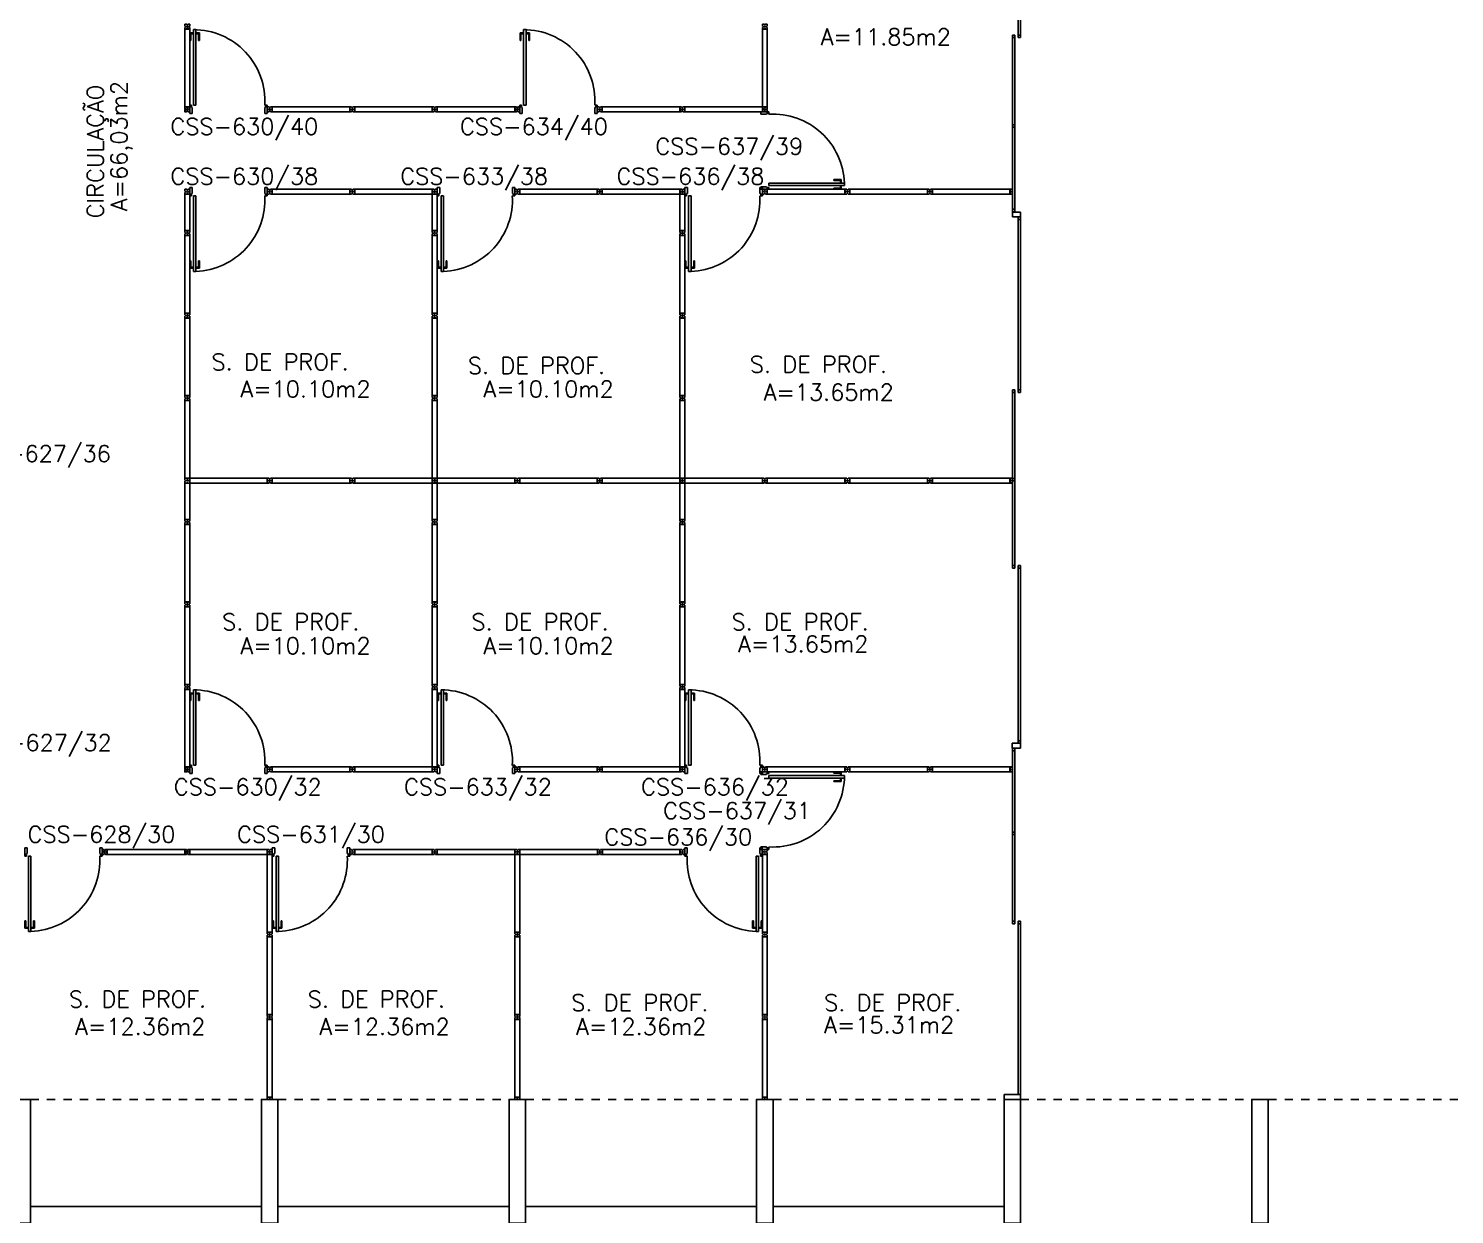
# Model space of a CAD drawing. Extents: x 0 to 244, y -71 to 76.
# Drawn here: x 159.15 to 176.43, y -27.64 to -13.26 of the extents above; entities that cross this region are included whole.
import ezdxf
from ezdxf.enums import TextEntityAlignment as Align

# ---------------------------------------------------------------- set-up
doc = ezdxf.new("R2010")
doc.units = 0
doc.header["$LTSCALE"] = 0.01
doc.header["$MEASUREMENT"] = 0
doc.linetypes.add('HIDDEN2', pattern=[0.1875, 0.125, -0.0625])
doc.layers.get('0').update_dxf_attribs({"linetype": 'CONTINUOUS'})
for name, color, linetype in [('ALV', 2, 'CONTINUOUS'), ('DIV', 2, 'CONTINUOUS'), ('ESQ', 1, 'CONTINUOUS'), ('ESTR', 3, 'CONTINUOUS'), ('PROJ', 1, 'HIDDEN2'), ('TEXTO', 2, 'CONTINUOUS'), ('TEXTO-ENDEREÇO', 2, 'CONTINUOUS'), ('ÁREA', 2, 'CONTINUOUS')]:
    doc.layers.add(name, color=color, linetype=linetype)
doc.layers.get('0').freeze()
doc.styles.add('UNB-100', font='simplex.shx', dxfattribs={"height": 0.2})
doc.styles.add('UNB-100-1', font='simplex.shx', dxfattribs={"height": 0.2})

# ---------------------------------------------------------------- blocks, each defined once
blk = doc.blocks.new('PILAR-SSN')
blk.add_lwpolyline([(0.197, -42.962), (0.197, -44.462), (-0.003, -44.462), (-0.003, -42.962)], close=True)
blk = doc.blocks.new('DIVMT-SSN')
for p, q in [((-0.03, 0.008), (-0.03, 0.03)), ((-0.006, 0.03), (-0.03, 0.03)), ((-0.03, 0.008), (-0.02, 0.008)), ((-0.02, -0.008), (-0.02, 0.008)), ((-0.006, 0.02), (-0.006, 0.03)), ((0.006, 0.02), (-0.006, 0.02)), ((-0.005, 0), (0.005, 0)), ((0.005, 0), (-0.005, 0)), ((0, 0.005), (0, -0.005)), ((0, -0.005), (0, 0.005)), ((0.006, 0.03), (0.03, 0.03)), ((0.006, 0.02), (0.006, 0.03)), ((0.03, 0.008), (0.02, 0.008)), ((0.02, -0.008), (0.02, 0.008)), ((0.03, 0.008), (0.03, 0.03)), ((-0.03, -0.008), (-0.03, -0.03)), ((-0.03, -0.008), (-0.02, -0.008)), ((-0.03, -0.03), (-0.03, -0.97)), ((-0.03, -0.03), (-0.009, -0.03)), ((0.03, -0.03), (-0.03, -0.03)), ((-0.03, -0.03), (-0.006, -0.03)), ((-0.009, -0.03), (-0.027, -0.03)), ((-0.006, -0.02), (-0.006, -0.03)), ((-0.006, -0.02), (0.006, -0.02)), ((-0.006, -0.02), (-0.006, -0.03)), ((0.006, -0.02), (-0.006, -0.02)), ((0.005, -0.03), (-0.005, -0.03)), ((0.006, -0.02), (0.006, -0.03)), ((0.006, -0.02), (0.006, -0.03)), ((0.03, -0.03), (0.006, -0.03)), ((0.03, -0.008), (0.02, -0.008)), ((0.03, -0.008), (0.03, -0.03)), ((0.03, -0.03), (0.03, -0.97)), ((0.03, -0.97), (-0.03, -0.97)), ((-0.006, -0.98), (-0.006, -0.97)), ((-0.006, -0.98), (0.006, -0.98)), ((0.006, -1.001), (-0.006, -1.001)), ((0.005, -0.97), (-0.005, -0.97)), ((0, -0.994), (0, -1.007)), ((0, -1.02), (0, -1.021)), ((0.006, -0.98), (0.006, -0.97))]:
    blk.add_line(p, q)
blk = doc.blocks.new('PDV2E-SSN')
at = {"layer": 'DIV'}
for p, q in [((0.034, 0.925), (0.034, 0.835)), ((0.034, 0.925), (0.074, 0.925)), ((0.044, 0.915), (0.044, 0.835)), ((0.044, 0.915), (0.074, 0.915)), ((0.076, 0.05), (0.076, 0.965)), ((0.106, 0.965), (0.076, 0.965)), ((0.106, 0.05), (0.106, 0.965)), ((0.148, 0.925), (0.108, 0.925)), ((0.138, 0.915), (0.108, 0.915)), ((0.138, 0.915), (0.138, 0.835)), ((0.148, 0.925), (0.148, 0.835)), ((0.044, 0.835), (0.034, 0.835)), ((0.138, 0.835), (0.148, 0.835)), ((0.031, 0.05), (0.031, -0.05)), ((0.051, 0.05), (0.031, 0.05)), ((0.051, 0.02), (0.051, 0.05)), ((0.051, 0.02), (0.061, 0.02)), ((0.061, -0.05), (0.061, 0.02)), ((0.076, 0.05), (0.106, 0.05)), ((0.95, 0.02), (0.94, 0.02)), ((0.94, -0.05), (0.94, 0.02)), ((0.95, 0.02), (0.95, 0.05)), ((0.95, 0.05), (0.97, 0.05)), ((0.97, 0.05), (0.97, 0.035)), ((0.97, 0.035), (0.97, -0.035)), ((0.031, -0.05), (0.061, -0.05)), ((0.97, -0.05), (0.94, -0.05)), ((0.97, -0.035), (0.97, -0.05))]:
    blk.add_line(p, q, dxfattribs=at)
at = {"layer": 'DIV', "color": 1}
blk.add_arc((0.076, 0.1), 0.865, 356.6786, 90, dxfattribs=at)
blk = doc.blocks.new('DIV-SSN')
for p, q in [((-0.005, 0), (0.005, 0)), ((0, 0.005), (0, -0.005)), ((-0.03, -0.03), (-0.03, -0.97)), ((0.03, -0.03), (-0.03, -0.03)), ((-0.03, -0.03), (-0.009, -0.03)), ((-0.009, -0.03), (-0.027, -0.03)), ((-0.006, -0.02), (0.006, -0.02)), ((-0.006, -0.02), (-0.006, -0.03)), ((-0.005, -0.022), (0.005, -0.022)), ((-0.005, -0.022), (-0.005, -0.029)), ((0.005, -0.029), (-0.005, -0.029)), ((0.005, -0.03), (-0.005, -0.03)), ((0.005, -0.022), (0.005, -0.029)), ((0.006, -0.02), (0.006, -0.03)), ((0.03, -0.03), (0.03, -0.97)), ((0.03, -0.97), (-0.03, -0.97)), ((0.007, -0.999), (-0.007, -0.999)), ((-0.006, -0.98), (-0.006, -0.97)), ((-0.006, -0.98), (0.006, -0.98)), ((0.005, -0.97), (-0.005, -0.97)), ((0, -0.991), (0, -1.006)), ((0.006, -0.98), (0.006, -0.97))]:
    blk.add_line(p, q)
blk = doc.blocks.new('MTT-SSN')
for p, q in [((-0.0051, 0), (0.0051, 0)), ((0, -0.0051), (0, 0.0051))]:
    blk.add_line(p, q)
blk.add_lwpolyline([(-0.008, 0.03), (-0.008, 0.02), (0.008, 0.02), (0.008, 0.03), (0.03, 0.03), (0.03, 0.006), (0.0205, 0.006), (0.0205, -0.006), (0.03, -0.006), (0.03, -0.03), (0.008, -0.03), (0.008, -0.02), (-0.008, -0.02), (-0.008, -0.03), (-0.03, -0.03), (-0.03, -0.006), (-0.0185, -0.006), (-0.0185, 0.006), (-0.03, 0.006), (-0.03, 0.03)], close=True)
blk = doc.blocks.new('PDV2D-SSN')
at = {"color": 2}
for p, q in [((-0.148, 0.925), (-0.108, 0.925)), ((-0.148, 0.925), (-0.148, 0.835)), ((-0.138, 0.915), (-0.108, 0.915)), ((-0.138, 0.915), (-0.138, 0.835)), ((-0.106, 0.05), (-0.106, 0.965)), ((-0.076, 0.05), (-0.076, 0.965)), ((-0.034, 0.925), (-0.074, 0.925)), ((-0.044, 0.915), (-0.074, 0.915)), ((-0.044, 0.915), (-0.044, 0.835)), ((-0.034, 0.925), (-0.034, 0.835)), ((-0.044, 0.835), (-0.034, 0.835)), ((-0.076, 0.05), (-0.106, 0.05))]:
    blk.add_line(p, q, dxfattribs=at)
for p, q in [((-0.106, 0.965), (-0.076, 0.965)), ((-0.138, 0.835), (-0.148, 0.835)), ((-0.95, 0.05), (-0.97, 0.05)), ((-0.97, 0.05), (-0.97, 0.035)), ((-0.97, 0.035), (-0.97, -0.035)), ((-0.95, 0.02), (-0.95, 0.05)), ((-0.95, 0.02), (-0.94, 0.02)), ((-0.94, -0.05), (-0.94, 0.02)), ((-0.051, 0.02), (-0.061, 0.02)), ((-0.061, -0.05), (-0.061, 0.02)), ((-0.051, 0.05), (-0.031, 0.05)), ((-0.051, 0.02), (-0.051, 0.05)), ((-0.031, 0.05), (-0.031, -0.05)), ((-0.97, -0.035), (-0.97, -0.05)), ((-0.97, -0.05), (-0.94, -0.05)), ((-0.031, -0.05), (-0.061, -0.05))]:
    blk.add_line(p, q)
at = {"color": 1}
blk.add_arc((-0.076, 0.1), 0.865, 91.988, 183.3214, dxfattribs=at)
blk = doc.blocks.new('MTINI-SSN')
for p, q in [((-0.03, 0.008), (-0.03, 0.028)), ((-0.03, 0.028), (-0.008, 0.028)), ((-0.03, 0.008), (-0.02, 0.008)), ((-0.02, 0), (-0.02, 0.008)), ((-0.001, 0), (-0.02, 0)), ((-0.008, 0.019), (-0.008, 0.028)), ((0.008, 0.019), (-0.008, 0.019)), ((0.005, 0), (-0.005, 0)), ((0.02, 0), (-0.001, 0)), ((0, -0.005), (0, 0.005)), ((0.008, 0.019), (0.008, 0.028)), ((0.03, 0.028), (0.008, 0.028)), ((0.03, 0.008), (0.02, 0.008)), ((0.02, 0), (0.02, 0.008)), ((0.03, 0.008), (0.03, 0.028))]:
    blk.add_line(p, q)
blk = doc.blocks.new('MDIVMT-SSN')
for p, q in [((-0.03, 0.03), (-0.03, 0.006)), ((-0.008, 0.03), (-0.03, 0.03)), ((-0.0185, 0.006), (-0.03, 0.006)), ((-0.0185, -0.006), (-0.0185, 0.006)), ((-0.008, 0.03), (-0.008, 0.02)), ((-0.008, 0.02), (0.008, 0.02)), ((-0.0051, 0), (0.0051, 0)), ((-0.0051, 0), (0.0051, 0)), ((0, -0.0051), (0, 0.0051)), ((0, -0.0051), (0, 0.0051)), ((0.008, 0.03), (0.008, 0.02)), ((0.008, 0.03), (0.03, 0.03)), ((0.0205, 0.006), (0.03, 0.006)), ((0.0205, -0.006), (0.0205, 0.006)), ((0.0205, 0.006), (0.03, 0.006)), ((0.0205, -0.006), (0.0205, 0.006)), ((0.03, 0.03), (0.03, -0.03)), ((0.03, 0.03), (0.47, 0.03)), ((0.03, 0.006), (0.03, 0.03)), ((0.03, 0.009), (0.03, 0.027)), ((0.03, 0.005), (0.03, -0.005)), ((0.47, 0.03), (0.47, -0.03)), ((0.4795, 0.006), (0.47, 0.006)), ((0.47, 0.005), (0.47, -0.005)), ((0.4795, -0.006), (0.4795, 0.006)), ((0.4949, 0), (0.5051, 0)), ((0.5051, 0), (0.4949, 0)), ((0.5, -0.0051), (0.5, 0.0051)), ((-0.0185, -0.006), (-0.03, -0.006)), ((-0.03, -0.03), (-0.03, -0.006)), ((-0.008, -0.03), (-0.03, -0.03)), ((-0.008, -0.03), (-0.008, -0.02)), ((-0.008, -0.02), (0.008, -0.02)), ((0.008, -0.03), (0.008, -0.02)), ((0.008, -0.03), (0.03, -0.03)), ((0.0205, -0.006), (0.03, -0.006)), ((0.0205, -0.006), (0.03, -0.006)), ((0.03, -0.006), (0.03, -0.03)), ((0.03, -0.03), (0.03, -0.009)), ((0.03, -0.009), (0.03, -0.027)), ((0.03, -0.03), (0.47, -0.03)), ((0.4795, -0.006), (0.47, -0.006))]:
    blk.add_line(p, q)
blk = doc.blocks.new('A$C73356FFD')
at = {"layer": 'DIV'}
for p, q in [((0.022, 0.06), (0, 0.06)), ((0, 0.06), (0, 0.036)), ((0, 0.06), (0, 0.039)), ((0, 0.039), (0, 0.057)), ((0.009, 0.036), (0, 0.036)), ((0.009, 0.036), (0, 0.036)), ((0.009, 0.024), (0, 0.024)), ((0.009, 0.024), (0, 0.024)), ((0, 0), (0, 0.024)), ((0.009, 0.024), (0.009, 0.036)), ((0.009, 0.036), (0.009, 0.024)), ((0.022, 0.06), (0.022, 0.05)), ((0.022, 0.05), (0.038, 0.05)), ((0.022, 0.01), (0.038, 0.01)), ((0.022, 0), (0.022, 0.01)), ((0.025, 0.03), (0.035, 0.03)), ((0.035, 0.03), (0.025, 0.03)), ((0.03, 0.025), (0.03, 0.035)), ((0.03, 0.035), (0.03, 0.025)), ((0.038, 0.06), (0.038, 0.05)), ((0.038, 0.06), (0.06, 0.06)), ((0.038, 0), (0.038, 0.01)), ((0.05, 0.024), (0.05, 0.036)), ((0.05, 0.036), (0.06, 0.036)), ((0.05, 0.024), (0.06, 0.024)), ((0.06, 0.036), (0.06, 0.06)), ((0.06, 0.024), (0.06, 0)), ((0.022, 0), (0, 0)), ((0.038, 0), (0.06, 0))]:
    blk.add_line(p, q, dxfattribs=at)
blk = doc.blocks.new('ESQCD-SSN')
for p, q in [((0, 0), (0, -0.06)), ((0.2, 0), (0.2, -2.143)), ((0, -0.06), (0.2, -0.06)), ((0.17, -0.06), (0.17, -2.143)), ((0.17, -1.056), (0.2, -1.056)), ((0.17, -1.086), (0.2, -1.086)), ((0.1, -2.113), (0.1, -4.253)), ((0.13, -2.113), (0.1, -2.113)), ((0.13, -2.143), (0.1, -2.143)), ((0.13, -2.113), (0.13, -4.253)), ((0.17, -2.113), (0.2, -2.113)), ((0.17, -2.143), (0.2, -2.143)), ((0.1, -3.199), (0.13, -3.199)), ((0.1, -3.229), (0.13, -3.229)), ((0.13, -4.223), (0.1, -4.223)), ((0.13, -4.253), (0.1, -4.253)), ((0.1, -4.256), (0.1, -4.316)), ((0.1, -4.256), (0.2, -4.256)), ((0.1, -4.316), (0.2, -4.316)), ((0.17, -4.316), (0.17, -6.443)), ((0.2, -4.256), (0.2, -6.443)), ((0.17, -4.346), (0.2, -4.346)), ((0.1, -6.413), (0.1, -8.571)), ((0.1, -6.413), (0.13, -6.413)), ((0.1, -6.443), (0.13, -6.443)), ((0.13, -6.413), (0.13, -8.571)), ((0.17, -6.413), (0.2, -6.413)), ((0.17, -6.443), (0.2, -6.443)), ((0.1, -7.485), (0.13, -7.485)), ((0.1, -7.515), (0.13, -7.515)), ((0.1, -8.541), (0.13, -8.541)), ((0.13, -8.571), (0.1, -8.571)), ((0.2, -8.541), (0.17, -8.541)), ((0.17, -8.541), (0.17, -10.694)), ((0.2, -8.571), (0.17, -8.571)), ((0.2, -8.541), (0.2, -10.694)), ((0.098, -10.694), (0.2, -10.694)), ((0.098, -10.755), (0.098, -10.694)), ((0.17, -10.664), (0.2, -10.664)), ((0.17, -10.694), (0.2, -10.694)), ((0.2, -10.694), (0.2, -10.755)), ((0.2, -10.755), (0.098, -10.755)), ((0.1, -10.755), (0.13, -10.755)), ((0.1, -10.755), (0.1, -12.882)), ((0.1, -10.785), (0.13, -10.785)), ((0.13, -10.755), (0.13, -12.882)), ((0.1, -11.77), (0.13, -11.77)), ((0.1, -11.8), (0.13, -11.8)), ((0.1, -12.852), (0.13, -12.852)), ((0.1, -12.882), (0.13, -12.882)), ((0.17, -12.852), (0.2, -12.852)), ((0.17, -12.852), (0.2, -12.852)), ((0.17, -12.852), (0.17, -14.95)), ((0.17, -12.882), (0.2, -12.882)), ((0.2, -12.852), (0.2, -12.887)), ((0.2, -12.887), (0.2, -15.019)), ((0, -14.95), (0, -15.019)), ((0.2, -14.95), (0, -14.95))]:
    blk.add_line(p, q)

msp = doc.modelspace()

# ---------------------------------------------------------------- linework, layer by layer
at = {"layer": 'ALV'}
for p, q in [((159.172, -27.542), (161.972, -27.542)), ((162.172, -27.542), (164.972, -27.542)), ((165.172, -27.542), (167.972, -27.542)), ((168.172, -27.542), (170.972, -27.542))]:
    msp.add_line(p, q, dxfattribs=at)
at = {"layer": 'DIV'}
for p, q in [((164.042, -22.237), (164.042, -22.213)), ((164.064, -22.213), (164.042, -22.213)), ((164.051, -22.237), (164.042, -22.237)), ((164.042, -22.249), (164.042, -22.273)), ((164.051, -22.249), (164.042, -22.249)), ((164.064, -22.273), (164.042, -22.273)), ((164.051, -22.237), (164.051, -22.249)), ((164.064, -22.213), (164.064, -22.223)), ((164.08, -22.223), (164.064, -22.223)), ((164.064, -22.273), (164.064, -22.263)), ((164.08, -22.263), (164.064, -22.263)), ((164.067, -22.243), (164.077, -22.243)), ((164.077, -22.243), (164.067, -22.243)), ((164.072, -22.248), (164.072, -22.238)), ((164.072, -22.238), (164.072, -22.248)), ((164.08, -22.213), (164.102, -22.213)), ((164.08, -22.213), (164.08, -22.223)), ((164.08, -22.273), (164.08, -22.263)), ((164.08, -22.273), (164.102, -22.273)), ((164.092, -22.237), (164.102, -22.237)), ((164.092, -22.249), (164.092, -22.237)), ((164.092, -22.237), (164.102, -22.237)), ((164.092, -22.237), (164.092, -22.249)), ((164.092, -22.249), (164.102, -22.249)), ((164.092, -22.249), (164.102, -22.249)), ((164.102, -22.213), (164.102, -22.273)), ((164.102, -22.213), (164.102, -22.237)), ((164.102, -22.238), (164.102, -22.248)), ((164.102, -22.273), (164.102, -22.249)), ((164.102, -22.273), (164.102, -22.252)), ((164.102, -22.252), (164.102, -22.27))]:
    msp.add_line(p, q, dxfattribs=at)
at = {"layer": 'PROJ'}
for p, q in [((159.172, -26.242), (161.972, -26.242)), ((162.172, -26.242), (164.972, -26.242)), ((165.172, -26.242), (167.972, -26.242)), ((168.172, -26.242), (170.972, -26.242)), ((171.172, -26.242), (173.972, -26.242)), ((174.172, -26.242), (176.972, -26.242))]:
    msp.add_line(p, q, dxfattribs=at)

# ---------------------------------------------------------------- block references
at = {"layer": 'DIV'}
for name, p in [('DIVMT-SSN', (161.072, -13.242)), ('PDV2E-SSN', (161.072, -14.243)), ('PDV2E-SSN', (165.072, -14.243)), ('DIVMT-SSN', (168.072, -13.242)), ('MTT-SSN', (161.072, -14.243)), ('MTT-SSN', (165.072, -14.243)), ('MTT-SSN', (168.072, -14.243)), ('DIVMT-SSN', (161.072, -15.743)), ('DIVMT-SSN', (164.072, -15.743)), ('DIVMT-SSN', (167.072, -15.743)), ('DIVMT-SSN', (161.072, -16.743)), ('DIVMT-SSN', (164.072, -16.743)), ('DIVMT-SSN', (167.072, -16.743)), ('DIVMT-SSN', (161.072, -17.743)), ('DIVMT-SSN', (164.072, -17.743)), ('DIVMT-SSN', (167.072, -17.743)), ('DIVMT-SSN', (161.072, -19.244)), ('DIVMT-SSN', (164.072, -19.244)), ('DIVMT-SSN', (167.072, -19.244)), ('DIVMT-SSN', (161.072, -20.244)), ('DIVMT-SSN', (164.072, -20.244)), ('DIVMT-SSN', (167.072, -20.244)), ('DIVMT-SSN', (161.072, -21.244)), ('DIVMT-SSN', (164.072, -21.244)), ('DIVMT-SSN', (167.072, -21.244)), ('PDV2E-SSN', (161.072, -22.244)), ('PDV2E-SSN', (164.072, -22.244)), ('PDV2E-SSN', (167.072, -22.244)), ('MTT-SSN', (161.072, -22.244)), ('A$C73356FFD', (167.042, -22.273)), ('MTT-SSN', (160.072, -23.243)), ('MTT-SSN', (161.072, -23.243)), ('DIVMT-SSN', (162.072, -23.244)), ('DIVMT-SSN', (165.072, -23.244)), ('DIVMT-SSN', (168.072, -23.244)), ('DIVMT-SSN', (162.072, -24.244)), ('DIVMT-SSN', (165.072, -24.244)), ('DIVMT-SSN', (168.072, -24.244)), ('DIVMT-SSN', (162.072, -25.244)), ('DIVMT-SSN', (165.072, -25.244)), ('DIVMT-SSN', (168.072, -25.244)), ('MTINI-SSN', (162.072, -26.242)), ('MTINI-SSN', (165.072, -26.242)), ('MTINI-SSN', (168.072, -26.242))]:
    msp.add_blockref(name, p, dxfattribs=at)
for name, p, rotation in [('DIVMT-SSN', (162.072, -14.243), 90), ('DIVMT-SSN', (163.072, -14.243), 90), ('DIVMT-SSN', (164.072, -14.243), 90), ('DIVMT-SSN', (166.072, -14.243), 90), ('DIVMT-SSN', (167.072, -14.243), 90), ('PDV2D-SSN', (168.072, -15.243), 270), ('PDV2D-SSN', (161.072, -15.243), 180), ('PDV2D-SSN', (164.072, -15.243), 180), ('PDV2D-SSN', (167.072, -15.243), 180), ('MDIVMT-SSN', (161.072, -15.243), 270), ('DIVMT-SSN', (162.072, -15.243), 90), ('DIVMT-SSN', (163.072, -15.243), 90), ('MDIVMT-SSN', (164.072, -15.243), 270), ('DIVMT-SSN', (165.072, -15.243), 90), ('DIVMT-SSN', (166.072, -15.243), 90), ('MDIVMT-SSN', (167.072, -15.243), 270), ('DIVMT-SSN', (168.072, -15.243), 90), ('DIVMT-SSN', (169.072, -15.243), 90), ('DIVMT-SSN', (170.072, -15.243), 90), ('MTINI-SSN', (171.072, -15.243), 90), ('MDIVMT-SSN', (161.072, -18.744), 270), ('DIV-SSN', (161.072, -18.743), 90), ('DIVMT-SSN', (162.072, -18.743), 90), ('DIVMT-SSN', (163.072, -18.743), 90), ('DIVMT-SSN', (164.072, -18.743), 90), ('MDIVMT-SSN', (164.072, -18.744), 270), ('DIVMT-SSN', (165.072, -18.743), 90), ('DIVMT-SSN', (166.072, -18.743), 90), ('DIVMT-SSN', (167.072, -18.743), 90), ('MDIVMT-SSN', (167.072, -18.744), 270), ('DIVMT-SSN', (168.072, -18.743), 90), ('DIVMT-SSN', (169.072, -18.743), 90), ('DIVMT-SSN', (170.072, -18.743), 90), ('MTINI-SSN', (171.072, -18.743), 90), ('DIVMT-SSN', (162.072, -22.243), 90), ('DIVMT-SSN', (163.072, -22.243), 90), ('DIVMT-SSN', (165.072, -22.243), 90), ('DIVMT-SSN', (166.072, -22.243), 90), ('PDV2E-SSN', (168.072, -22.243), 270), ('DIVMT-SSN', (168.072, -22.243), 90), ('DIVMT-SSN', (169.072, -22.243), 90), ('DIVMT-SSN', (170.072, -22.243), 90), ('MTINI-SSN', (171.072, -22.243), 90), ('PDV2D-SSN', (159.072, -23.243), 180), ('DIV-SSN', (160.072, -23.243), 90), ('DIV-SSN', (161.072, -23.243), 90), ('PDV2D-SSN', (162.072, -23.243), 180), ('DIVMT-SSN', (163.072, -23.243), 90), ('DIVMT-SSN', (164.072, -23.243), 90)]:
    msp.add_blockref(name, p, dxfattribs=dict(at, rotation=rotation))
at = {"layer": 'DIV', "xscale": -1}
for name, p, rotation in [('DIVMT-SSN', (166.073, -23.243), 270), ('DIVMT-SSN', (167.073, -23.243), 270), ('PDV2D-SSN', (168.072, -23.243), 180)]:
    msp.add_blockref(name, p, dxfattribs=dict(at, rotation=rotation))
at = {"layer": 'ESQ'}
msp.add_blockref('ESQCD-SSN', (170.972, -11.232), dxfattribs=at)
at = {"layer": 'ESTR'}
for p in [(158.975, 16.72), (161.975, 16.72), (164.975, 16.72), (167.975, 16.72), (170.975, 16.72), (173.975, 16.72)]:
    msp.add_blockref('PILAR-SSN', p, dxfattribs=at)

# ---------------------------------------------------------------- texts
at = {"layer": 'TEXTO', "linetype": 'Continuous', "style": 'UNB-100'}
msp.add_text('CIRCULAÇÃO', height=0.2, rotation=90, dxfattribs=at).set_placement((160.059, -15.565))
for p in [(161.366, -17.405), (164.474, -17.449), (167.89, -17.435), (161.496, -20.555), (164.517, -20.555), (167.669, -20.555), (159.639, -25.128), (162.532, -25.128), (165.726, -25.171), (168.791, -25.171)]:
    msp.add_text('S. DE PROF.', height=0.2, dxfattribs=at).set_placement(p)
at = {"layer": 'TEXTO-ENDEREÇO', "style": 'UNB-100-1'}
for s, p in [('CSS-630/40', (160.869, -14.552)), ('CSS-634/40', (164.378, -14.552)), ('CSS-637/39', (166.746, -14.793)), ('CSS-630/38', (160.869, -15.155)), ('CSS-633/38', (163.654, -15.155)), ('CSS-636/38', (166.275, -15.155)), ('CSS-627/36', (158.355, -18.516)), ('CSS-627/32', (158.366, -22.019)), ('CSS-630/32', (160.91, -22.555)), ('CSS-633/32', (163.7, -22.555)), ('CSS-636/32', (166.573, -22.555)), ('CSS-637/31', (166.84, -22.843)), ('CSS-628/30', (159.138, -23.131)), ('CSS-631/30', (161.677, -23.131)), ('CSS-636/30', (166.128, -23.162))]:
    msp.add_text(s, height=0.2, dxfattribs=at).set_placement(p)
at = {"layer": 'ÁREA', "style": 'UNB-100'}
for s, p in [('A=11.85m2', (169.538, -13.465)), ('A=10.10m2', (162.506, -17.733)), ('A=10.10m2', (165.452, -17.733)), ('A=13.65m2', (168.847, -17.772)), ('A=10.10m2', (162.506, -20.845)), ('A=10.10m2', (165.452, -20.845)), ('A=13.65m2', (168.538, -20.823)), ('A=12.36m2', (160.504, -25.46)), ('A=12.36m2', (163.465, -25.46)), ('A=12.36m2', (166.575, -25.46)), ('A=15.31m2', (169.579, -25.44))]:
    msp.add_text(s, height=0.2, dxfattribs=at).set_placement(p, align=Align.CENTER)
msp.add_text('A=66,03m2', height=0.2, rotation=90, dxfattribs=at).set_placement((160.346, -14.689), align=Align.CENTER)

doc.saveas('drawing.dxf')
